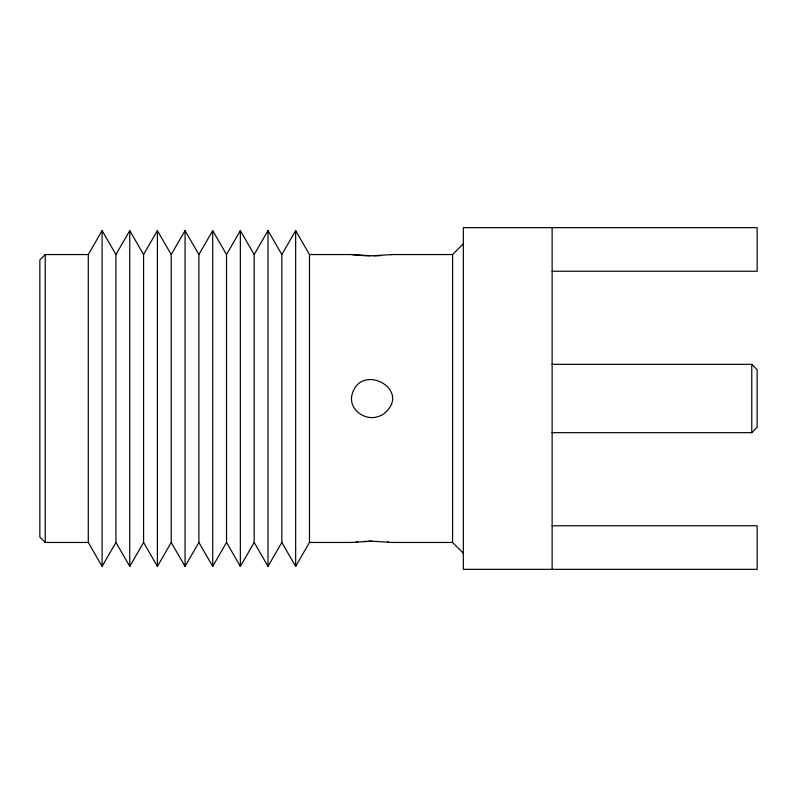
<?xml version="1.0" encoding="UTF-8"?>
<svg xmlns="http://www.w3.org/2000/svg" width="797" height="797" viewBox="0 0 797 797"><rect width="100%" height="100%" fill="white"/><g stroke="black" fill="none" stroke-linecap="round" stroke-linejoin="round"><path stroke-width="1.2" d="M88.278 254.552L102.106 230.612L115.924 254.552L115.924 542.448L102.106 566.388L88.278 542.448L88.278 254.552L45.23 254.552L39.85 259.932L39.85 537.068L45.23 542.448L88.278 542.448M115.924 254.552L129.762 230.612L143.58 254.552L143.58 542.448L157.407 566.388L171.225 542.448L171.225 254.552L185.053 230.612L198.881 254.552L198.881 542.448L212.709 566.388L226.527 542.448L226.527 254.552L212.709 230.612L198.881 254.552M143.58 254.552L157.407 230.612L171.225 254.552M226.527 254.552L240.355 230.612L254.183 254.552L254.183 542.448L240.355 566.388L226.527 542.448M254.183 254.552L268.011 230.612L281.829 254.552L281.829 542.448L268.011 566.388L254.183 542.448M281.829 254.552L295.657 230.612L309.485 254.552L309.485 542.448L295.657 566.388L281.829 542.448M115.924 542.448L129.762 566.388L143.58 542.448M171.225 542.448L185.053 566.388L198.881 542.448M463.346 553.208L452.576 542.448L452.576 254.552L463.346 243.792M551.992 432.671L751.77 432.671L757.15 427.292L757.15 369.708L751.77 364.329L551.992 364.329M309.485 254.552L351.477 254.552L371.88 255.817L392.254 254.552L452.576 254.552M391.267 254.671L392.144 254.572M452.576 542.448L392.254 542.448L371.86 541.183L351.477 542.448L309.485 542.448M356.389 541.91L357.753 541.791M379.382 255.638L381.165 255.558M364.359 541.352L366.202 541.283M368.084 541.233L371.87 541.183M552.132 271.239L757.15 271.239L757.15 227.653L463.346 227.653L463.346 569.347L757.15 569.347L757.15 525.761L552.132 525.761M357.733 255.209L364.368 255.648A21.918 2.819 0 0 0 369.957 255.807M356.379 255.09L353.201 254.761M387.342 541.91L388.547 542.03M352.463 254.681L351.477 254.552M751.77 364.329L751.77 432.671M552.132 227.653L552.132 569.347M295.657 230.612L295.657 566.388M268.011 230.612L268.011 566.388M240.355 230.612L240.355 566.388M212.709 230.612L212.709 566.388M185.053 230.612L185.053 566.388M157.407 230.612L157.407 566.388M129.762 230.612L129.762 566.388M102.106 230.612L102.106 566.388M45.23 254.552L45.23 542.448M379.402 255.648A21.957 2.829 0 0 1 373.763 255.807M351.587 396.577C349.803 410.206 365.016 420.746 377.529 416.751A21.081 20.971 3.7 0 0 382.869 414.51C414.809 390.341 359.029 359.895 351.587 396.577"/></g></svg>
